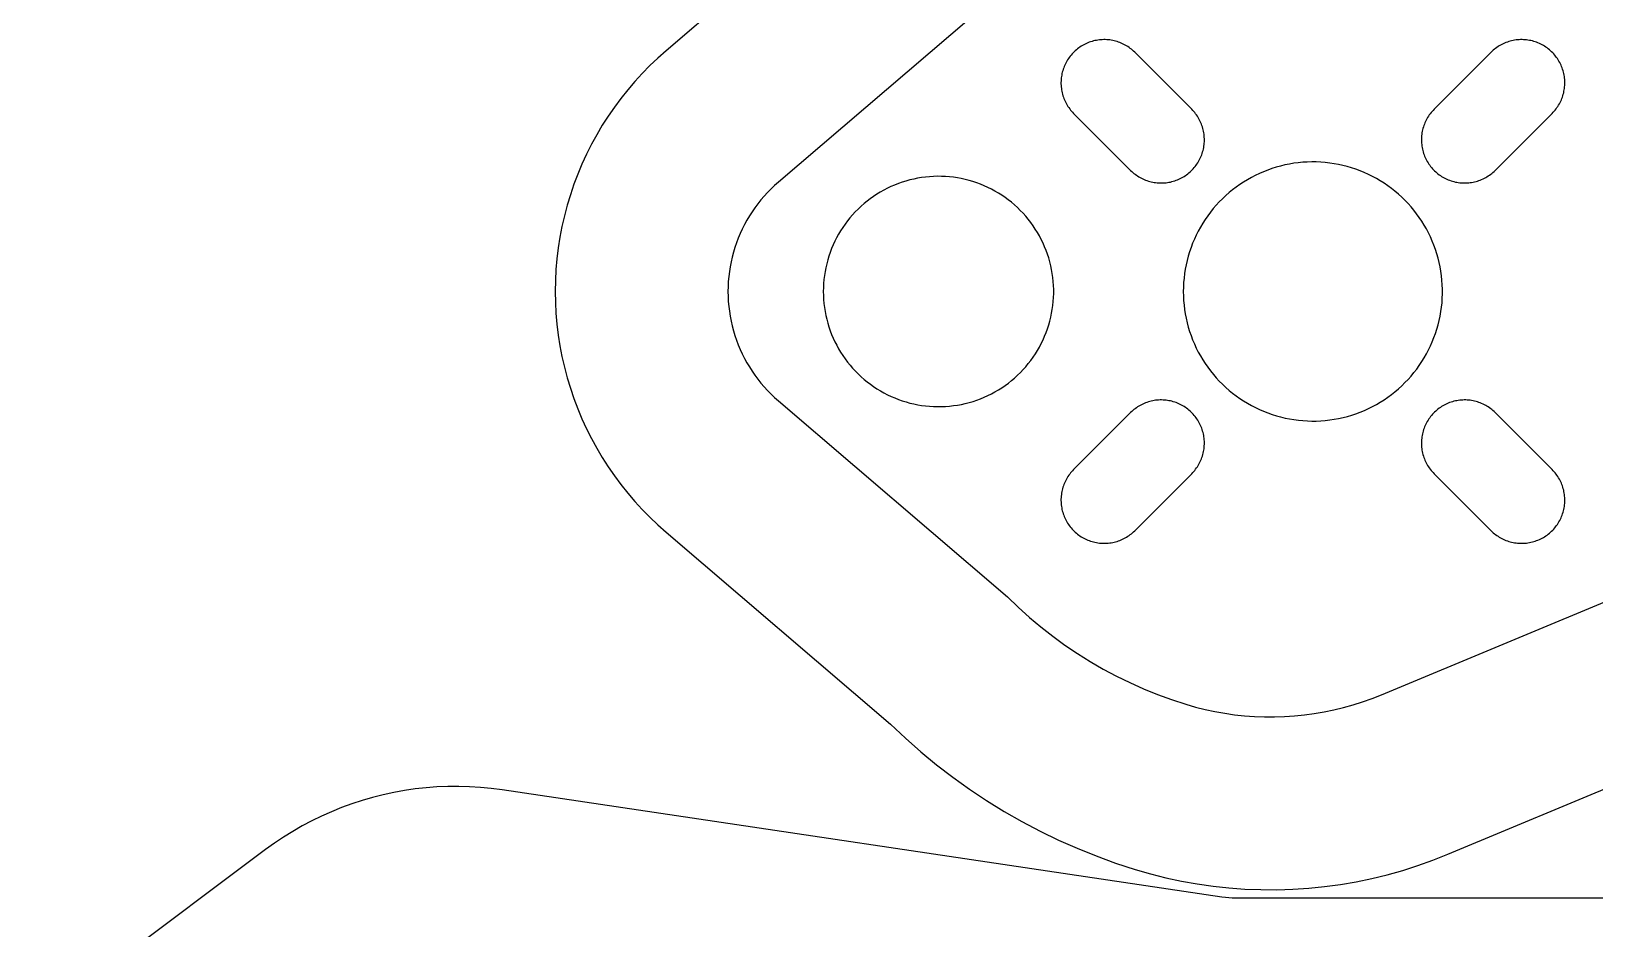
# Model space of a CAD drawing. Header units: millimetres. Extents: x 586 to 986, y -25 to 475.
# Drawn here: x 778.2 to 832.4, y 47.4 to 78.6 of the extents above; entities that cross this region are included whole.
import ezdxf

# ---------------------------------------------------------------- set-up
doc = ezdxf.new("R2010")
doc.units = ezdxf.units.MM
doc.header["$MEASUREMENT"] = 0
doc.layers.add('auxiliares', color=4, linetype='Continuous', true_color=0x00ffff)
doc.layers.add('corte', color=1, linetype='Continuous', true_color=0xff0000)

msp = doc.modelspace()

# ---------------------------------------------------------------- linework, layer by layer
at = {"layer": 'auxiliares'}
for p, q in [((807.987, 84.606), (800.194, 77.937)), ((799.91, 77.685), (799.634, 77.424)), ((800.194, 77.937), (799.91, 77.685)), ((799.368, 77.153), (799.112, 76.873)), ((799.634, 77.424), (799.368, 77.153)), ((798.865, 76.584), (798.628, 76.288)), ((799.112, 76.873), (798.865, 76.584)), ((798.628, 76.288), (798.402, 75.983)), ((798.186, 75.67), (797.982, 75.351)), ((798.402, 75.983), (798.186, 75.67)), ((797.788, 75.024), (797.606, 74.691)), ((797.982, 75.351), (797.788, 75.024)), ((797.606, 74.691), (797.435, 74.352)), ((797.276, 74.007), (797.13, 73.657)), ((797.435, 74.352), (797.276, 74.007)), ((796.995, 73.302), (796.873, 72.942)), ((797.13, 73.657), (796.995, 73.302)), ((796.873, 72.942), (796.763, 72.579)), ((796.666, 72.212), (796.581, 71.842)), ((796.763, 72.579), (796.666, 72.212)), ((796.581, 71.842), (796.51, 71.469)), ((796.51, 71.469), (796.451, 71.094)), ((796.405, 70.717), (796.372, 70.338)), ((796.451, 71.094), (796.405, 70.717)), ((796.372, 70.338), (796.353, 69.959)), ((796.353, 69.959), (796.346, 69.58)), ((796.346, 69.58), (796.353, 69.2)), ((796.353, 69.2), (796.372, 68.821)), ((796.372, 68.821), (796.405, 68.443)), ((796.405, 68.443), (796.451, 68.066)), ((796.451, 68.066), (796.51, 67.691)), ((796.51, 67.691), (796.581, 67.318)), ((796.581, 67.318), (796.666, 66.948)), ((796.666, 66.948), (796.763, 66.581)), ((796.763, 66.581), (796.873, 66.217)), ((796.873, 66.217), (796.995, 65.858)), ((796.995, 65.858), (797.13, 65.503)), ((797.13, 65.503), (797.276, 65.153)), ((797.276, 65.153), (797.435, 64.808)), ((797.435, 64.808), (797.606, 64.469)), ((797.606, 64.469), (797.788, 64.135)), ((797.788, 64.135), (797.982, 63.809)), ((797.982, 63.809), (798.186, 63.489)), ((798.186, 63.489), (798.402, 63.177)), ((798.402, 63.177), (798.628, 62.872)), ((798.628, 62.872), (798.865, 62.575)), ((798.865, 62.575), (799.112, 62.286)), ((799.112, 62.286), (799.368, 62.007)), ((799.368, 62.007), (799.634, 61.736)), ((799.634, 61.736), (799.91, 61.474)), ((799.91, 61.474), (800.194, 61.222)), ((800.194, 61.222), (807.987, 54.553)), ((827.34, 50.031), (847.118, 58.272)), ((807.987, 54.553), (808.505, 54.064)), ((808.505, 54.064), (809.039, 53.593)), ((809.039, 53.593), (809.589, 53.14)), ((809.589, 53.14), (810.155, 52.706)), ((810.155, 52.706), (810.734, 52.292)), ((790.742, 52.178), (790.373, 52.098)), ((791.114, 52.245), (790.742, 52.178)), ((791.488, 52.3), (791.114, 52.245)), ((791.864, 52.341), (791.488, 52.3)), ((792.241, 52.369), (791.864, 52.341)), ((792.618, 52.385), (792.241, 52.369)), ((792.996, 52.388), (792.618, 52.385)), ((793.374, 52.377), (792.996, 52.388)), ((793.751, 52.354), (793.374, 52.377)), ((794.128, 52.318), (793.751, 52.354)), ((794.502, 52.268), (794.128, 52.318)), ((819.498, 48.546), (794.502, 52.268)), ((810.734, 52.292), (811.328, 51.898)), ((788.929, 51.653), (788.579, 51.511)), ((789.284, 51.783), (788.929, 51.653)), ((789.643, 51.9), (789.284, 51.783)), ((790.006, 52.006), (789.643, 51.9)), ((790.373, 52.098), (790.006, 52.006)), ((811.328, 51.898), (811.934, 51.523)), ((787.894, 51.192), (787.56, 51.015)), ((788.233, 51.357), (787.894, 51.192)), ((788.579, 51.511), (788.233, 51.357)), ((811.934, 51.523), (812.553, 51.17)), ((812.553, 51.17), (813.183, 50.838)), ((786.911, 50.626), (786.597, 50.416)), ((787.232, 50.826), (786.911, 50.626)), ((787.56, 51.015), (787.232, 50.826)), ((813.183, 50.838), (813.824, 50.527)), ((813.824, 50.527), (814.476, 50.239)), ((786.291, 50.195), (778.153, 44.104)), ((786.597, 50.416), (786.291, 50.195)), ((814.476, 50.239), (815.136, 49.972)), ((815.136, 49.972), (815.806, 49.728)), ((826.825, 49.827), (827.34, 50.031)), ((815.806, 49.728), (816.483, 49.508)), ((816.483, 49.508), (817.016, 49.354)), ((825.24, 49.323), (825.774, 49.472)), ((825.774, 49.472), (826.303, 49.641)), ((826.303, 49.641), (826.825, 49.827)), ((817.016, 49.354), (817.554, 49.218)), ((817.554, 49.218), (818.096, 49.102)), ((818.096, 49.102), (818.642, 49.004)), ((818.642, 49.004), (819.191, 48.926)), ((819.191, 48.926), (819.742, 48.866)), ((819.742, 48.866), (820.295, 48.825)), ((822.511, 48.855), (823.063, 48.911)), ((823.063, 48.911), (823.612, 48.986)), ((823.612, 48.986), (824.159, 49.079)), ((824.159, 49.079), (824.702, 49.191)), ((824.702, 49.191), (825.24, 49.323)), ((819.616, 48.531), (819.498, 48.546)), ((819.733, 48.518), (819.616, 48.531)), ((819.851, 48.51), (819.733, 48.518)), ((819.969, 48.504), (819.851, 48.51)), ((820.088, 48.503), (819.969, 48.504)), ((892.347, 48.503), (820.088, 48.503)), ((820.295, 48.825), (820.849, 48.804)), ((820.849, 48.804), (821.403, 48.802)), ((821.403, 48.802), (821.958, 48.819)), ((821.958, 48.819), (822.511, 48.855))]:
    msp.add_line(p, q, dxfattribs=at)
at = {"layer": 'corte', "linetype": 'Continuous', "lineweight": 25}
for p, q in [((812.05, 80.186), (804.095, 73.378)), ((814.793, 78.195), (814.746, 78.173)), ((814.841, 78.216), (814.793, 78.195)), ((814.889, 78.235), (814.841, 78.216)), ((814.938, 78.252), (814.889, 78.235)), ((814.987, 78.267), (814.938, 78.252)), ((815.037, 78.281), (814.987, 78.267)), ((815.087, 78.293), (815.037, 78.281)), ((815.138, 78.303), (815.087, 78.293)), ((815.189, 78.311), (815.138, 78.303)), ((815.241, 78.318), (815.189, 78.311)), ((815.292, 78.323), (815.241, 78.318)), ((815.344, 78.326), (815.292, 78.323)), ((815.396, 78.327), (815.344, 78.326)), ((815.447, 78.327), (815.396, 78.327)), ((815.499, 78.325), (815.447, 78.327)), ((815.551, 78.321), (815.499, 78.325)), ((815.602, 78.315), (815.551, 78.321)), ((815.653, 78.307), (815.602, 78.315)), ((815.704, 78.298), (815.653, 78.307)), ((815.755, 78.287), (815.704, 78.298)), ((815.805, 78.274), (815.755, 78.287)), ((815.855, 78.26), (815.805, 78.274)), ((815.904, 78.243), (815.855, 78.26)), ((815.953, 78.225), (815.904, 78.243)), ((816, 78.206), (815.953, 78.225)), ((816.048, 78.185), (816, 78.206)), ((816.094, 78.162), (816.048, 78.185)), ((829.265, 78.185), (829.219, 78.162)), ((829.312, 78.206), (829.265, 78.185)), ((829.36, 78.225), (829.312, 78.206)), ((829.409, 78.243), (829.36, 78.225)), ((829.458, 78.26), (829.409, 78.243)), ((829.508, 78.274), (829.458, 78.26)), ((829.558, 78.287), (829.508, 78.274)), ((829.608, 78.298), (829.558, 78.287)), ((829.659, 78.307), (829.608, 78.298)), ((829.711, 78.315), (829.659, 78.307)), ((829.762, 78.321), (829.711, 78.315)), ((829.814, 78.325), (829.762, 78.321)), ((829.865, 78.327), (829.814, 78.325)), ((829.917, 78.327), (829.865, 78.327)), ((829.969, 78.326), (829.917, 78.327)), ((830.021, 78.323), (829.969, 78.326)), ((830.072, 78.318), (830.021, 78.323)), ((830.124, 78.311), (830.072, 78.318)), ((830.175, 78.303), (830.124, 78.311)), ((830.225, 78.293), (830.175, 78.303)), ((830.276, 78.281), (830.225, 78.293)), ((830.326, 78.267), (830.276, 78.281)), ((830.375, 78.252), (830.326, 78.267)), ((830.424, 78.235), (830.375, 78.252)), ((830.472, 78.216), (830.424, 78.235)), ((830.52, 78.195), (830.472, 78.216)), ((830.567, 78.173), (830.52, 78.195)), ((814.167, 77.669), (814.138, 77.626)), ((814.197, 77.711), (814.167, 77.669)), ((814.228, 77.753), (814.197, 77.711)), ((814.26, 77.793), (814.228, 77.753)), ((814.294, 77.832), (814.26, 77.793)), ((814.33, 77.87), (814.294, 77.832)), ((814.366, 77.906), (814.33, 77.87)), ((814.404, 77.942), (814.366, 77.906)), ((814.443, 77.976), (814.404, 77.942)), ((814.483, 78.008), (814.443, 77.976)), ((814.525, 78.04), (814.483, 78.008)), ((814.567, 78.069), (814.525, 78.04)), ((814.611, 78.098), (814.567, 78.069)), ((814.655, 78.124), (814.611, 78.098)), ((814.7, 78.15), (814.655, 78.124)), ((814.746, 78.173), (814.7, 78.15)), ((816.14, 78.137), (816.094, 78.162)), ((816.185, 78.111), (816.14, 78.137)), ((816.228, 78.084), (816.185, 78.111)), ((816.271, 78.055), (816.228, 78.084)), ((816.313, 78.024), (816.271, 78.055)), ((816.354, 77.992), (816.313, 78.024)), ((816.394, 77.959), (816.354, 77.992)), ((816.432, 77.924), (816.394, 77.959)), ((816.469, 77.888), (816.432, 77.924)), ((818.449, 75.908), (816.469, 77.888)), ((828.844, 77.888), (826.864, 75.908)), ((828.881, 77.924), (828.844, 77.888)), ((828.919, 77.959), (828.881, 77.924)), ((828.959, 77.992), (828.919, 77.959)), ((829, 78.024), (828.959, 77.992)), ((829.042, 78.055), (829, 78.024)), ((829.084, 78.084), (829.042, 78.055)), ((829.128, 78.111), (829.084, 78.084)), ((829.173, 78.137), (829.128, 78.111)), ((829.219, 78.162), (829.173, 78.137)), ((830.613, 78.15), (830.567, 78.173)), ((830.658, 78.124), (830.613, 78.15)), ((830.702, 78.098), (830.658, 78.124)), ((830.746, 78.069), (830.702, 78.098)), ((830.788, 78.04), (830.746, 78.069)), ((830.829, 78.008), (830.788, 78.04)), ((830.87, 77.976), (830.829, 78.008)), ((830.909, 77.942), (830.87, 77.976)), ((830.946, 77.906), (830.909, 77.942)), ((830.983, 77.87), (830.946, 77.906)), ((831.018, 77.832), (830.983, 77.87)), ((831.052, 77.793), (831.018, 77.832)), ((831.085, 77.753), (831.052, 77.793)), ((831.116, 77.711), (831.085, 77.753)), ((831.146, 77.669), (831.116, 77.711)), ((831.174, 77.626), (831.146, 77.669)), ((813.933, 77.098), (813.925, 77.047)), ((813.943, 77.149), (813.933, 77.098)), ((813.955, 77.199), (813.943, 77.149)), ((813.969, 77.249), (813.955, 77.199)), ((813.984, 77.298), (813.969, 77.249)), ((814.002, 77.347), (813.984, 77.298)), ((814.02, 77.396), (814.002, 77.347)), ((814.041, 77.443), (814.02, 77.396)), ((814.063, 77.49), (814.041, 77.443)), ((814.086, 77.536), (814.063, 77.49)), ((814.112, 77.581), (814.086, 77.536)), ((814.138, 77.626), (814.112, 77.581)), ((831.201, 77.581), (831.174, 77.626)), ((831.226, 77.536), (831.201, 77.581)), ((831.25, 77.49), (831.226, 77.536)), ((831.272, 77.443), (831.25, 77.49)), ((831.293, 77.396), (831.272, 77.443)), ((831.311, 77.347), (831.293, 77.396)), ((831.328, 77.298), (831.311, 77.347)), ((831.344, 77.249), (831.328, 77.298)), ((831.358, 77.199), (831.344, 77.249)), ((831.369, 77.149), (831.358, 77.199)), ((831.38, 77.098), (831.369, 77.149)), ((831.388, 77.047), (831.38, 77.098)), ((813.91, 76.892), (813.909, 76.84)), ((813.909, 76.84), (813.909, 76.789)), ((813.909, 76.789), (813.911, 76.737)), ((813.913, 76.944), (813.91, 76.892)), ((813.911, 76.737), (813.915, 76.685)), ((813.918, 76.995), (813.913, 76.944)), ((813.915, 76.685), (813.921, 76.634)), ((813.925, 77.047), (813.918, 76.995)), ((813.921, 76.634), (813.929, 76.583)), ((813.929, 76.583), (813.938, 76.532)), ((831.375, 76.532), (831.384, 76.583)), ((831.384, 76.583), (831.392, 76.634)), ((831.395, 76.995), (831.388, 77.047)), ((831.392, 76.634), (831.398, 76.685)), ((831.4, 76.944), (831.395, 76.995)), ((831.398, 76.685), (831.402, 76.737)), ((831.403, 76.892), (831.4, 76.944)), ((831.402, 76.737), (831.404, 76.789)), ((831.404, 76.84), (831.403, 76.892)), ((831.404, 76.789), (831.404, 76.84)), ((813.938, 76.532), (813.949, 76.481)), ((813.949, 76.481), (813.962, 76.431)), ((813.962, 76.431), (813.976, 76.381)), ((813.976, 76.381), (813.993, 76.332)), ((813.993, 76.332), (814.011, 76.284)), ((814.011, 76.284), (814.03, 76.236)), ((814.03, 76.236), (814.052, 76.188)), ((814.052, 76.188), (814.074, 76.142)), ((814.074, 76.142), (814.099, 76.096)), ((814.099, 76.096), (814.125, 76.052)), ((814.125, 76.052), (814.152, 76.008)), ((814.152, 76.008), (814.181, 75.965)), ((831.131, 75.965), (831.16, 76.008)), ((831.16, 76.008), (831.188, 76.052)), ((831.188, 76.052), (831.214, 76.096)), ((831.214, 76.096), (831.238, 76.142)), ((831.238, 76.142), (831.261, 76.188)), ((831.261, 76.188), (831.283, 76.236)), ((831.283, 76.236), (831.302, 76.284)), ((831.302, 76.284), (831.32, 76.332)), ((831.32, 76.332), (831.336, 76.381)), ((831.336, 76.381), (831.351, 76.431)), ((831.351, 76.431), (831.364, 76.481)), ((831.364, 76.481), (831.375, 76.532)), ((814.181, 75.965), (814.212, 75.923)), ((814.212, 75.923), (814.244, 75.882)), ((814.244, 75.882), (814.277, 75.843)), ((814.277, 75.843), (814.312, 75.804)), ((814.312, 75.804), (814.348, 75.767)), ((814.348, 75.767), (816.328, 73.787)), ((818.485, 75.871), (818.449, 75.908)), ((818.52, 75.833), (818.485, 75.871)), ((818.553, 75.793), (818.52, 75.833)), ((818.585, 75.752), (818.553, 75.793)), ((818.616, 75.71), (818.585, 75.752)), ((818.645, 75.667), (818.616, 75.71)), ((818.672, 75.624), (818.645, 75.667)), ((818.698, 75.579), (818.672, 75.624)), ((818.723, 75.533), (818.698, 75.579)), ((818.745, 75.487), (818.723, 75.533)), ((818.767, 75.44), (818.745, 75.487)), ((826.567, 75.487), (826.546, 75.44)), ((826.59, 75.533), (826.567, 75.487)), ((826.615, 75.579), (826.59, 75.533)), ((826.641, 75.624), (826.615, 75.579)), ((826.668, 75.667), (826.641, 75.624)), ((826.697, 75.71), (826.668, 75.667)), ((826.728, 75.752), (826.697, 75.71)), ((826.76, 75.793), (826.728, 75.752)), ((826.793, 75.833), (826.76, 75.793)), ((826.828, 75.871), (826.793, 75.833)), ((826.864, 75.908), (826.828, 75.871)), ((828.985, 73.787), (830.965, 75.767)), ((830.965, 75.767), (831.001, 75.804)), ((831.001, 75.804), (831.036, 75.843)), ((831.036, 75.843), (831.069, 75.882)), ((831.069, 75.882), (831.101, 75.923)), ((831.101, 75.923), (831.131, 75.965)), ((818.786, 75.392), (818.767, 75.44)), ((818.804, 75.343), (818.786, 75.392)), ((818.821, 75.294), (818.804, 75.343)), ((818.835, 75.244), (818.821, 75.294)), ((818.848, 75.194), (818.835, 75.244)), ((818.859, 75.143), (818.848, 75.194)), ((818.868, 75.092), (818.859, 75.143)), ((818.876, 75.041), (818.868, 75.092)), ((818.882, 74.99), (818.876, 75.041)), ((818.886, 74.938), (818.882, 74.99)), ((818.888, 74.886), (818.886, 74.938)), ((826.427, 74.938), (826.425, 74.886)), ((826.431, 74.99), (826.427, 74.938)), ((826.437, 75.041), (826.431, 74.99)), ((826.444, 75.092), (826.437, 75.041)), ((826.454, 75.143), (826.444, 75.092)), ((826.465, 75.194), (826.454, 75.143)), ((826.478, 75.244), (826.465, 75.194)), ((826.492, 75.294), (826.478, 75.244)), ((826.509, 75.343), (826.492, 75.294)), ((826.526, 75.392), (826.509, 75.343)), ((826.546, 75.44), (826.526, 75.392)), ((818.796, 74.328), (818.813, 74.377)), ((818.813, 74.377), (818.828, 74.426)), ((818.828, 74.426), (818.842, 74.476)), ((818.842, 74.476), (818.854, 74.526)), ((818.854, 74.526), (818.864, 74.577)), ((818.864, 74.577), (818.872, 74.628)), ((818.872, 74.628), (818.879, 74.68)), ((818.879, 74.68), (818.884, 74.731)), ((818.884, 74.731), (818.887, 74.783)), ((818.887, 74.783), (818.888, 74.835)), ((818.888, 74.835), (818.888, 74.886)), ((826.425, 74.886), (826.424, 74.835)), ((826.424, 74.835), (826.426, 74.783)), ((826.426, 74.783), (826.429, 74.731)), ((826.429, 74.731), (826.434, 74.68)), ((826.434, 74.68), (826.44, 74.628)), ((826.44, 74.628), (826.449, 74.577)), ((826.449, 74.577), (826.459, 74.526)), ((826.459, 74.526), (826.471, 74.476)), ((826.471, 74.476), (826.485, 74.426)), ((826.485, 74.426), (826.5, 74.377)), ((826.5, 74.377), (826.517, 74.328)), ((818.467, 73.805), (818.503, 73.843)), ((818.503, 73.843), (818.537, 73.882)), ((818.537, 73.882), (818.569, 73.923)), ((818.569, 73.923), (818.6, 73.964)), ((818.6, 73.964), (818.63, 74.006)), ((818.63, 74.006), (818.659, 74.05)), ((818.659, 74.05), (818.685, 74.094)), ((818.685, 74.094), (818.711, 74.139)), ((818.711, 74.139), (818.734, 74.185)), ((818.734, 74.185), (818.756, 74.232)), ((818.756, 74.232), (818.777, 74.28)), ((818.777, 74.28), (818.796, 74.328)), ((821.235, 73.849), (821.087, 73.797)), ((821.384, 73.896), (821.235, 73.849)), ((821.534, 73.938), (821.384, 73.896)), ((821.686, 73.974), (821.534, 73.938)), ((821.839, 74.005), (821.686, 73.974)), ((821.993, 74.031), (821.839, 74.005)), ((822.148, 74.051), (821.993, 74.031)), ((822.304, 74.066), (822.148, 74.051)), ((822.46, 74.075), (822.304, 74.066)), ((822.616, 74.079), (822.46, 74.075)), ((822.772, 74.078), (822.616, 74.079)), ((822.928, 74.071), (822.772, 74.078)), ((823.084, 74.059), (822.928, 74.071)), ((823.239, 74.042), (823.084, 74.059)), ((823.394, 74.019), (823.239, 74.042)), ((823.547, 73.991), (823.394, 74.019)), ((823.7, 73.957), (823.547, 73.991)), ((823.851, 73.918), (823.7, 73.957)), ((824.001, 73.874), (823.851, 73.918)), ((824.149, 73.825), (824.001, 73.874)), ((826.517, 74.328), (826.536, 74.28)), ((826.536, 74.28), (826.557, 74.232)), ((826.557, 74.232), (826.579, 74.185)), ((826.579, 74.185), (826.602, 74.139)), ((826.602, 74.139), (826.627, 74.094)), ((826.627, 74.094), (826.654, 74.05)), ((826.654, 74.05), (826.683, 74.006)), ((826.683, 74.006), (826.712, 73.964)), ((826.712, 73.964), (826.744, 73.923)), ((826.744, 73.923), (826.776, 73.882)), ((826.776, 73.882), (826.81, 73.843)), ((826.81, 73.843), (826.846, 73.805)), ((804.095, 73.378), (803.966, 73.264)), ((808.262, 73.329), (808.132, 73.278)), ((808.393, 73.375), (808.262, 73.329)), ((808.525, 73.416), (808.393, 73.375)), ((808.659, 73.453), (808.525, 73.416)), ((808.794, 73.486), (808.659, 73.453)), ((808.93, 73.513), (808.794, 73.486)), ((809.067, 73.536), (808.93, 73.513)), ((809.205, 73.554), (809.067, 73.536)), ((809.343, 73.567), (809.205, 73.554)), ((809.482, 73.576), (809.343, 73.567)), ((809.62, 73.58), (809.482, 73.576)), ((809.759, 73.578), (809.62, 73.58)), ((809.898, 73.572), (809.759, 73.578)), ((810.036, 73.562), (809.898, 73.572)), ((810.174, 73.546), (810.036, 73.562)), ((810.312, 73.526), (810.174, 73.546)), ((810.448, 73.501), (810.312, 73.526)), ((810.584, 73.471), (810.448, 73.501)), ((810.718, 73.436), (810.584, 73.471)), ((810.852, 73.397), (810.718, 73.436)), ((810.983, 73.353), (810.852, 73.397)), ((811.113, 73.305), (810.983, 73.353)), ((811.242, 73.252), (811.113, 73.305)), ((816.328, 73.787), (816.365, 73.751)), ((816.365, 73.751), (816.404, 73.716)), ((816.404, 73.716), (816.443, 73.683)), ((816.443, 73.683), (816.484, 73.651)), ((816.484, 73.651), (816.526, 73.621)), ((816.526, 73.621), (816.569, 73.591)), ((816.569, 73.591), (816.612, 73.564)), ((816.612, 73.564), (816.657, 73.538)), ((816.657, 73.538), (816.703, 73.513)), ((816.703, 73.513), (816.749, 73.491)), ((816.749, 73.491), (816.797, 73.469)), ((816.797, 73.469), (816.844, 73.45)), ((816.844, 73.45), (816.893, 73.432)), ((816.893, 73.432), (816.942, 73.416)), ((816.942, 73.416), (816.992, 73.401)), ((816.992, 73.401), (817.042, 73.388)), ((817.042, 73.388), (817.093, 73.377)), ((817.093, 73.377), (817.144, 73.368)), ((817.144, 73.368), (817.195, 73.36)), ((817.195, 73.36), (817.246, 73.354)), ((817.246, 73.354), (817.298, 73.35)), ((817.298, 73.35), (817.35, 73.348)), ((817.35, 73.348), (817.401, 73.348)), ((817.401, 73.348), (817.453, 73.349)), ((817.453, 73.349), (817.505, 73.352)), ((817.505, 73.352), (817.556, 73.357)), ((817.556, 73.357), (817.608, 73.364)), ((817.608, 73.364), (817.659, 73.372)), ((817.659, 73.372), (817.71, 73.382)), ((817.71, 73.382), (817.76, 73.394)), ((817.76, 73.394), (817.81, 73.408)), ((817.81, 73.408), (817.859, 73.423)), ((817.859, 73.423), (817.908, 73.441)), ((817.908, 73.441), (817.957, 73.459)), ((817.957, 73.459), (818.004, 73.48)), ((818.004, 73.48), (818.051, 73.502)), ((818.051, 73.502), (818.097, 73.526)), ((818.097, 73.526), (818.142, 73.551)), ((818.142, 73.551), (818.187, 73.578)), ((818.187, 73.578), (818.23, 73.606)), ((818.23, 73.606), (818.272, 73.636)), ((818.272, 73.636), (818.314, 73.667)), ((818.314, 73.667), (818.354, 73.699)), ((818.354, 73.699), (818.393, 73.733)), ((818.393, 73.733), (818.431, 73.769)), ((818.431, 73.769), (818.467, 73.805)), ((820.119, 73.296), (819.991, 73.206)), ((820.249, 73.382), (820.119, 73.296)), ((820.383, 73.463), (820.249, 73.382)), ((820.519, 73.54), (820.383, 73.463)), ((820.657, 73.611), (820.519, 73.54)), ((820.799, 73.678), (820.657, 73.611)), ((820.942, 73.74), (820.799, 73.678)), ((821.087, 73.797), (820.942, 73.74)), ((824.296, 73.771), (824.149, 73.825)), ((824.44, 73.711), (824.296, 73.771)), ((824.582, 73.647), (824.44, 73.711)), ((824.722, 73.577), (824.582, 73.647)), ((824.86, 73.503), (824.722, 73.577)), ((824.995, 73.424), (824.86, 73.503)), ((825.127, 73.341), (824.995, 73.424)), ((825.256, 73.253), (825.127, 73.341)), ((826.846, 73.805), (826.882, 73.769)), ((826.882, 73.769), (826.92, 73.733)), ((826.92, 73.733), (826.959, 73.699)), ((826.959, 73.699), (826.999, 73.667)), ((826.999, 73.667), (827.041, 73.636)), ((827.041, 73.636), (827.083, 73.606)), ((827.083, 73.606), (827.126, 73.578)), ((827.126, 73.578), (827.171, 73.551)), ((827.171, 73.551), (827.216, 73.526)), ((827.216, 73.526), (827.262, 73.502)), ((827.262, 73.502), (827.309, 73.48)), ((827.309, 73.48), (827.356, 73.459)), ((827.356, 73.459), (827.405, 73.441)), ((827.405, 73.441), (827.453, 73.423)), ((827.453, 73.423), (827.503, 73.408)), ((827.503, 73.408), (827.553, 73.394)), ((827.553, 73.394), (827.603, 73.382)), ((827.603, 73.382), (827.654, 73.372)), ((827.654, 73.372), (827.705, 73.364)), ((827.705, 73.364), (827.756, 73.357)), ((827.756, 73.357), (827.808, 73.352)), ((827.808, 73.352), (827.86, 73.349)), ((827.86, 73.349), (827.911, 73.348)), ((827.911, 73.348), (827.963, 73.348)), ((827.963, 73.348), (828.015, 73.35)), ((828.015, 73.35), (828.067, 73.354)), ((828.067, 73.354), (828.118, 73.36)), ((828.118, 73.36), (828.169, 73.368)), ((828.169, 73.368), (828.22, 73.377)), ((828.22, 73.377), (828.271, 73.388)), ((828.271, 73.388), (828.321, 73.401)), ((828.321, 73.401), (828.371, 73.416)), ((828.371, 73.416), (828.42, 73.432)), ((828.42, 73.432), (828.468, 73.45)), ((828.468, 73.45), (828.516, 73.469)), ((828.516, 73.469), (828.563, 73.491)), ((828.563, 73.491), (828.61, 73.513)), ((828.61, 73.513), (828.656, 73.538)), ((828.656, 73.538), (828.7, 73.564)), ((828.7, 73.564), (828.744, 73.591)), ((828.744, 73.591), (828.787, 73.621)), ((828.787, 73.621), (828.829, 73.651)), ((828.829, 73.651), (828.87, 73.683)), ((828.87, 73.683), (828.909, 73.716)), ((828.909, 73.716), (828.948, 73.751)), ((828.948, 73.751), (828.985, 73.787)), ((803.491, 72.764), (803.383, 72.629)), ((803.603, 72.895), (803.491, 72.764)), ((803.72, 73.022), (803.603, 72.895)), ((803.841, 73.145), (803.72, 73.022)), ((803.966, 73.264), (803.841, 73.145)), ((807.287, 72.803), (807.177, 72.719)), ((807.401, 72.883), (807.287, 72.803)), ((807.517, 72.959), (807.401, 72.883)), ((807.635, 73.031), (807.517, 72.959)), ((807.756, 73.1), (807.635, 73.031)), ((807.88, 73.163), (807.756, 73.1)), ((808.005, 73.223), (807.88, 73.163)), ((808.132, 73.278), (808.005, 73.223)), ((811.368, 73.195), (811.242, 73.252)), ((811.493, 73.133), (811.368, 73.195)), ((811.615, 73.067), (811.493, 73.133)), ((811.735, 72.997), (811.615, 73.067)), ((811.852, 72.923), (811.735, 72.997)), ((811.967, 72.845), (811.852, 72.923)), ((812.079, 72.763), (811.967, 72.845)), ((812.188, 72.677), (812.079, 72.763)), ((819.515, 72.802), (819.405, 72.691)), ((819.629, 72.909), (819.515, 72.802)), ((819.746, 73.012), (819.629, 72.909)), ((819.867, 73.111), (819.746, 73.012)), ((819.991, 73.206), (819.867, 73.111)), ((825.382, 73.161), (825.256, 73.253)), ((825.504, 73.064), (825.382, 73.161)), ((825.624, 72.963), (825.504, 73.064)), ((825.739, 72.858), (825.624, 72.963)), ((825.851, 72.749), (825.739, 72.858)), ((825.959, 72.636), (825.851, 72.749)), ((803.183, 72.348), (803.09, 72.203)), ((803.281, 72.49), (803.183, 72.348)), ((803.383, 72.629), (803.281, 72.49)), ((806.672, 72.243), (806.581, 72.138)), ((806.766, 72.345), (806.672, 72.243)), ((806.864, 72.444), (806.766, 72.345)), ((806.965, 72.539), (806.864, 72.444)), ((807.07, 72.631), (806.965, 72.539)), ((807.177, 72.719), (807.07, 72.631)), ((812.294, 72.587), (812.188, 72.677)), ((812.397, 72.494), (812.294, 72.587)), ((812.496, 72.397), (812.397, 72.494)), ((812.592, 72.296), (812.496, 72.397)), ((812.685, 72.193), (812.592, 72.296)), ((819.006, 72.211), (818.917, 72.083)), ((819.099, 72.336), (819.006, 72.211)), ((819.197, 72.458), (819.099, 72.336)), ((819.299, 72.576), (819.197, 72.458)), ((819.405, 72.691), (819.299, 72.576)), ((826.063, 72.52), (825.959, 72.636)), ((826.163, 72.4), (826.063, 72.52)), ((826.259, 72.276), (826.163, 72.4)), ((826.35, 72.15), (826.259, 72.276)), ((802.841, 71.749), (802.769, 71.592)), ((802.919, 71.903), (802.841, 71.749)), ((803.002, 72.054), (802.919, 71.903)), ((803.09, 72.203), (803.002, 72.054)), ((806.257, 71.688), (806.186, 71.568)), ((806.332, 71.804), (806.257, 71.688)), ((806.411, 71.918), (806.332, 71.804)), ((806.495, 72.03), (806.411, 71.918)), ((806.581, 72.138), (806.495, 72.03)), ((812.774, 72.086), (812.685, 72.193)), ((812.859, 71.977), (812.774, 72.086)), ((812.94, 71.864), (812.859, 71.977)), ((813.017, 71.749), (812.94, 71.864)), ((813.091, 71.631), (813.017, 71.749)), ((818.677, 71.68), (818.606, 71.541)), ((818.752, 71.817), (818.677, 71.68)), ((818.832, 71.951), (818.752, 71.817)), ((818.917, 72.083), (818.832, 71.951)), ((826.437, 72.02), (826.35, 72.15)), ((826.52, 71.887), (826.437, 72.02)), ((826.598, 71.752), (826.52, 71.887)), ((826.671, 71.614), (826.598, 71.752)), ((802.641, 71.271), (802.586, 71.108)), ((802.702, 71.433), (802.641, 71.271)), ((802.769, 71.592), (802.702, 71.433)), ((805.998, 71.197), (805.944, 71.069)), ((806.056, 71.323), (805.998, 71.197)), ((806.119, 71.447), (806.056, 71.323)), ((806.186, 71.568), (806.119, 71.447)), ((813.16, 71.51), (813.091, 71.631)), ((813.225, 71.388), (813.16, 71.51)), ((813.285, 71.263), (813.225, 71.388)), ((813.341, 71.136), (813.285, 71.263)), ((813.393, 71.007), (813.341, 71.136)), ((818.48, 71.255), (818.424, 71.109)), ((818.541, 71.399), (818.48, 71.255)), ((818.606, 71.541), (818.541, 71.399)), ((826.739, 71.473), (826.671, 71.614)), ((826.802, 71.33), (826.739, 71.473)), ((826.86, 71.185), (826.802, 71.33)), ((826.913, 71.038), (826.86, 71.185)), ((802.453, 70.608), (802.42, 70.438)), ((802.491, 70.776), (802.453, 70.608)), ((802.536, 70.943), (802.491, 70.776)), ((802.586, 71.108), (802.536, 70.943)), ((805.809, 70.675), (805.774, 70.541)), ((805.85, 70.808), (805.809, 70.675)), ((805.895, 70.939), (805.85, 70.808)), ((805.944, 71.069), (805.895, 70.939)), ((813.44, 70.876), (813.393, 71.007)), ((813.483, 70.744), (813.44, 70.876)), ((813.521, 70.611), (813.483, 70.744)), ((813.555, 70.476), (813.521, 70.611)), ((818.288, 70.661), (818.253, 70.509)), ((818.328, 70.812), (818.288, 70.661)), ((818.374, 70.961), (818.328, 70.812)), ((818.424, 71.109), (818.374, 70.961)), ((826.962, 70.89), (826.913, 71.038)), ((827.004, 70.74), (826.962, 70.89)), ((827.042, 70.588), (827.004, 70.74)), ((827.074, 70.435), (827.042, 70.588)), ((802.373, 70.097), (802.358, 69.925)), ((802.394, 70.268), (802.373, 70.097)), ((802.42, 70.438), (802.394, 70.268)), ((805.695, 70.132), (805.678, 69.994)), ((805.716, 70.269), (805.695, 70.132)), ((805.743, 70.406), (805.716, 70.269)), ((805.774, 70.541), (805.743, 70.406)), ((813.583, 70.34), (813.555, 70.476)), ((813.608, 70.203), (813.583, 70.34)), ((813.627, 70.066), (813.608, 70.203)), ((813.641, 69.928), (813.627, 70.066)), ((818.181, 70.046), (818.167, 69.89)), ((818.2, 70.201), (818.181, 70.046)), ((818.224, 70.355), (818.2, 70.201)), ((818.253, 70.509), (818.224, 70.355)), ((827.101, 70.281), (827.074, 70.435)), ((827.123, 70.127), (827.101, 70.281)), ((827.139, 69.971), (827.123, 70.127)), ((802.349, 69.752), (802.346, 69.58)), ((802.346, 69.58), (802.349, 69.407)), ((802.358, 69.925), (802.349, 69.752)), ((805.659, 69.717), (805.656, 69.578)), ((805.656, 69.578), (805.659, 69.44)), ((805.666, 69.856), (805.659, 69.717)), ((805.678, 69.994), (805.666, 69.856)), ((813.651, 69.789), (813.641, 69.928)), ((813.656, 69.65), (813.651, 69.789)), ((813.651, 69.373), (813.656, 69.512)), ((813.656, 69.512), (813.656, 69.65)), ((818.159, 69.734), (818.156, 69.578)), ((818.156, 69.578), (818.159, 69.422)), ((818.167, 69.89), (818.159, 69.734)), ((827.15, 69.815), (827.139, 69.971)), ((827.156, 69.659), (827.15, 69.815)), ((827.15, 69.347), (827.156, 69.503)), ((827.156, 69.503), (827.156, 69.659)), ((802.349, 69.407), (802.358, 69.235)), ((802.358, 69.235), (802.373, 69.063)), ((802.373, 69.063), (802.394, 68.892)), ((805.659, 69.44), (805.666, 69.301)), ((805.666, 69.301), (805.678, 69.163)), ((805.678, 69.163), (805.695, 69.025)), ((805.695, 69.025), (805.717, 68.888)), ((813.584, 68.822), (813.608, 68.959)), ((813.608, 68.959), (813.627, 69.096)), ((813.627, 69.096), (813.641, 69.234)), ((813.641, 69.234), (813.651, 69.373)), ((818.159, 69.422), (818.167, 69.266)), ((818.167, 69.266), (818.181, 69.11)), ((818.181, 69.11), (818.2, 68.955)), ((818.2, 68.955), (818.224, 68.801)), ((827.102, 68.881), (827.123, 69.036)), ((827.123, 69.036), (827.14, 69.191)), ((827.14, 69.191), (827.15, 69.347)), ((802.394, 68.892), (802.42, 68.721)), ((802.42, 68.721), (802.453, 68.552)), ((802.453, 68.552), (802.491, 68.383)), ((805.717, 68.888), (805.743, 68.751)), ((805.743, 68.751), (805.774, 68.616)), ((805.774, 68.616), (805.81, 68.482)), ((805.81, 68.482), (805.85, 68.349)), ((813.441, 68.286), (813.484, 68.418)), ((813.484, 68.418), (813.522, 68.551)), ((813.522, 68.551), (813.555, 68.686)), ((813.555, 68.686), (813.584, 68.822)), ((818.224, 68.801), (818.254, 68.648)), ((818.254, 68.648), (818.289, 68.495)), ((818.289, 68.495), (818.329, 68.345)), ((826.962, 68.272), (827.005, 68.423)), ((827.005, 68.423), (827.043, 68.574)), ((827.043, 68.574), (827.075, 68.727)), ((827.075, 68.727), (827.102, 68.881)), ((802.491, 68.383), (802.536, 68.216)), ((802.536, 68.216), (802.586, 68.051)), ((802.586, 68.051), (802.641, 67.888)), ((802.641, 67.888), (802.702, 67.727)), ((805.85, 68.349), (805.895, 68.218)), ((805.895, 68.218), (805.945, 68.088)), ((805.945, 68.088), (805.999, 67.96)), ((805.999, 67.96), (806.057, 67.834)), ((813.226, 67.774), (813.286, 67.899)), ((813.286, 67.899), (813.342, 68.026)), ((813.342, 68.026), (813.394, 68.155)), ((813.394, 68.155), (813.441, 68.286)), ((818.329, 68.345), (818.375, 68.195)), ((818.375, 68.195), (818.425, 68.047)), ((818.425, 68.047), (818.481, 67.901)), ((818.481, 67.901), (818.542, 67.758)), ((826.803, 67.832), (826.861, 67.977)), ((826.861, 67.977), (826.914, 68.124)), ((826.914, 68.124), (826.962, 68.272)), ((802.702, 67.727), (802.769, 67.567)), ((802.769, 67.567), (802.841, 67.411)), ((802.841, 67.411), (802.919, 67.256)), ((806.057, 67.834), (806.12, 67.71)), ((806.12, 67.71), (806.187, 67.589)), ((806.187, 67.589), (806.258, 67.469)), ((806.258, 67.469), (806.334, 67.353)), ((806.334, 67.353), (806.413, 67.239)), ((812.942, 67.298), (813.019, 67.413)), ((813.019, 67.413), (813.092, 67.531)), ((813.092, 67.531), (813.161, 67.651)), ((813.161, 67.651), (813.226, 67.774)), ((818.542, 67.758), (818.608, 67.616)), ((818.608, 67.616), (818.678, 67.476)), ((818.678, 67.476), (818.754, 67.34)), ((818.754, 67.34), (818.834, 67.206)), ((826.521, 67.275), (826.599, 67.41)), ((826.599, 67.41), (826.672, 67.548)), ((826.672, 67.548), (826.74, 67.689)), ((826.74, 67.689), (826.803, 67.832)), ((802.919, 67.256), (803.002, 67.105)), ((803.002, 67.105), (803.09, 66.957)), ((803.09, 66.957), (803.183, 66.811)), ((803.183, 66.811), (803.281, 66.669)), ((806.413, 67.239), (806.496, 67.128)), ((806.496, 67.128), (806.583, 67.019)), ((806.583, 67.019), (806.674, 66.914)), ((806.674, 66.914), (806.768, 66.812)), ((806.768, 66.812), (806.866, 66.714)), ((812.498, 66.764), (812.594, 66.865)), ((812.594, 66.865), (812.686, 66.968)), ((812.686, 66.968), (812.775, 67.075)), ((812.775, 67.075), (812.86, 67.185)), ((812.86, 67.185), (812.942, 67.298)), ((818.834, 67.206), (818.918, 67.074)), ((818.918, 67.074), (819.008, 66.946)), ((819.008, 66.946), (819.101, 66.821)), ((819.101, 66.821), (819.199, 66.699)), ((826.165, 66.762), (826.261, 66.886)), ((826.261, 66.886), (826.352, 67.012)), ((826.352, 67.012), (826.439, 67.142)), ((826.439, 67.142), (826.521, 67.275)), ((803.281, 66.669), (803.383, 66.531)), ((803.383, 66.531), (803.491, 66.396)), ((803.491, 66.396), (803.603, 66.265)), ((803.603, 66.265), (803.72, 66.137)), ((806.866, 66.714), (806.967, 66.619)), ((806.967, 66.619), (807.072, 66.527)), ((807.072, 66.527), (807.179, 66.439)), ((807.179, 66.439), (807.29, 66.355)), ((807.29, 66.355), (807.403, 66.275)), ((807.403, 66.275), (807.519, 66.199)), ((811.737, 66.163), (811.854, 66.238)), ((811.854, 66.238), (811.969, 66.316)), ((811.969, 66.316), (812.081, 66.398)), ((812.081, 66.398), (812.19, 66.484)), ((812.19, 66.484), (812.296, 66.574)), ((812.296, 66.574), (812.399, 66.668)), ((812.399, 66.668), (812.498, 66.764)), ((819.199, 66.699), (819.301, 66.581)), ((819.301, 66.581), (819.407, 66.466)), ((819.407, 66.466), (819.517, 66.356)), ((819.517, 66.356), (819.631, 66.248)), ((819.631, 66.248), (819.748, 66.145)), ((825.626, 66.198), (825.741, 66.304)), ((825.741, 66.304), (825.853, 66.413)), ((825.853, 66.413), (825.961, 66.525)), ((825.961, 66.525), (826.065, 66.642)), ((826.065, 66.642), (826.165, 66.762)), ((803.72, 66.137), (803.841, 66.014)), ((803.841, 66.014), (803.966, 65.895)), ((803.966, 65.895), (804.095, 65.781)), ((804.095, 65.781), (812.05, 58.973)), ((807.519, 66.199), (807.638, 66.127)), ((807.638, 66.127), (807.759, 66.059)), ((807.759, 66.059), (807.882, 65.995)), ((807.882, 65.995), (808.007, 65.935)), ((808.007, 65.935), (808.135, 65.88)), ((808.135, 65.88), (808.264, 65.83)), ((808.264, 65.83), (808.395, 65.784)), ((808.395, 65.784), (808.528, 65.742)), ((808.528, 65.742), (808.662, 65.705)), ((808.662, 65.705), (808.797, 65.673)), ((810.586, 65.689), (810.721, 65.724)), ((810.721, 65.724), (810.854, 65.763)), ((810.854, 65.763), (810.986, 65.807)), ((810.986, 65.807), (811.116, 65.855)), ((811.116, 65.855), (811.244, 65.908)), ((811.244, 65.908), (811.371, 65.966)), ((811.371, 65.966), (811.495, 66.027)), ((811.495, 66.027), (811.617, 66.093)), ((811.617, 66.093), (811.737, 66.163)), ((816.797, 65.69), (816.749, 65.669)), ((816.844, 65.71), (816.797, 65.69)), ((816.893, 65.728), (816.844, 65.71)), ((816.942, 65.744), (816.893, 65.728)), ((816.992, 65.758), (816.942, 65.744)), ((817.042, 65.771), (816.992, 65.758)), ((817.093, 65.782), (817.042, 65.771)), ((817.144, 65.792), (817.093, 65.782)), ((817.195, 65.799), (817.144, 65.792)), ((817.246, 65.805), (817.195, 65.799)), ((817.298, 65.809), (817.246, 65.805)), ((817.35, 65.811), (817.298, 65.809)), ((817.401, 65.812), (817.35, 65.811)), ((817.453, 65.81), (817.401, 65.812)), ((817.505, 65.807), (817.453, 65.81)), ((817.556, 65.802), (817.505, 65.807)), ((817.608, 65.796), (817.556, 65.802)), ((817.659, 65.787), (817.608, 65.796)), ((817.71, 65.777), (817.659, 65.787)), ((817.76, 65.765), (817.71, 65.777)), ((817.81, 65.751), (817.76, 65.765)), ((817.859, 65.736), (817.81, 65.751)), ((817.908, 65.719), (817.859, 65.736)), ((817.957, 65.7), (817.908, 65.719)), ((818.004, 65.68), (817.957, 65.7)), ((819.748, 66.145), (819.869, 66.047)), ((819.869, 66.047), (819.994, 65.952)), ((819.994, 65.952), (820.121, 65.862)), ((820.121, 65.862), (820.252, 65.776)), ((820.252, 65.776), (820.385, 65.695)), ((820.385, 65.695), (820.521, 65.618)), ((824.862, 65.658), (824.997, 65.736)), ((824.997, 65.736), (825.129, 65.82)), ((825.129, 65.82), (825.258, 65.908)), ((825.258, 65.908), (825.384, 66.001)), ((825.384, 66.001), (825.507, 66.097)), ((825.507, 66.097), (825.626, 66.198)), ((827.356, 65.7), (827.309, 65.68)), ((827.405, 65.719), (827.356, 65.7)), ((827.453, 65.736), (827.405, 65.719)), ((827.503, 65.751), (827.453, 65.736)), ((827.553, 65.765), (827.503, 65.751)), ((827.603, 65.777), (827.553, 65.765)), ((827.654, 65.787), (827.603, 65.777)), ((827.705, 65.796), (827.654, 65.787)), ((827.756, 65.802), (827.705, 65.796)), ((827.808, 65.807), (827.756, 65.802)), ((827.86, 65.81), (827.808, 65.807)), ((827.911, 65.812), (827.86, 65.81)), ((827.963, 65.811), (827.911, 65.812)), ((828.015, 65.809), (827.963, 65.811)), ((828.067, 65.805), (828.015, 65.809)), ((828.118, 65.799), (828.067, 65.805)), ((828.169, 65.792), (828.118, 65.799)), ((828.22, 65.782), (828.169, 65.792)), ((828.271, 65.771), (828.22, 65.782)), ((828.321, 65.758), (828.271, 65.771)), ((828.371, 65.744), (828.321, 65.758)), ((828.42, 65.728), (828.371, 65.744)), ((828.468, 65.71), (828.42, 65.728)), ((828.516, 65.69), (828.468, 65.71)), ((828.563, 65.669), (828.516, 65.69)), ((808.797, 65.673), (808.933, 65.646)), ((808.933, 65.646), (809.07, 65.623)), ((809.07, 65.623), (809.207, 65.605)), ((809.207, 65.605), (809.346, 65.592)), ((809.346, 65.592), (809.484, 65.583)), ((809.484, 65.583), (809.623, 65.58)), ((809.623, 65.58), (809.762, 65.581)), ((809.762, 65.581), (809.901, 65.587)), ((809.901, 65.587), (810.039, 65.598)), ((810.039, 65.598), (810.177, 65.614)), ((810.177, 65.614), (810.314, 65.634)), ((810.314, 65.634), (810.451, 65.659)), ((810.451, 65.659), (810.586, 65.689)), ((816.328, 65.372), (814.348, 63.392)), ((816.365, 65.408), (816.328, 65.372)), ((816.404, 65.443), (816.365, 65.408)), ((816.443, 65.476), (816.404, 65.443)), ((816.484, 65.508), (816.443, 65.476)), ((816.526, 65.539), (816.484, 65.508)), ((816.569, 65.568), (816.526, 65.539)), ((816.612, 65.595), (816.569, 65.568)), ((816.657, 65.621), (816.612, 65.595)), ((816.703, 65.646), (816.657, 65.621)), ((816.749, 65.669), (816.703, 65.646)), ((818.051, 65.658), (818.004, 65.68)), ((818.097, 65.634), (818.051, 65.658)), ((818.142, 65.609), (818.097, 65.634)), ((818.187, 65.582), (818.142, 65.609)), ((818.23, 65.554), (818.187, 65.582)), ((818.272, 65.524), (818.23, 65.554)), ((818.314, 65.493), (818.272, 65.524)), ((818.354, 65.46), (818.314, 65.493)), ((818.393, 65.426), (818.354, 65.46)), ((818.431, 65.391), (818.393, 65.426)), ((818.467, 65.354), (818.431, 65.391)), ((818.503, 65.316), (818.467, 65.354)), ((818.537, 65.277), (818.503, 65.316)), ((818.569, 65.237), (818.537, 65.277)), ((818.6, 65.196), (818.569, 65.237)), ((818.63, 65.153), (818.6, 65.196)), ((818.659, 65.11), (818.63, 65.153)), ((820.521, 65.618), (820.66, 65.547)), ((820.66, 65.547), (820.801, 65.48)), ((820.801, 65.48), (820.945, 65.418)), ((820.945, 65.418), (821.09, 65.361)), ((821.09, 65.361), (821.238, 65.309)), ((821.238, 65.309), (821.387, 65.263)), ((821.387, 65.263), (821.537, 65.221)), ((821.537, 65.221), (821.689, 65.185)), ((821.689, 65.185), (821.842, 65.154)), ((821.842, 65.154), (821.996, 65.128)), ((823.397, 65.141), (823.55, 65.169)), ((823.55, 65.169), (823.703, 65.203)), ((823.703, 65.203), (823.854, 65.242)), ((823.854, 65.242), (824.004, 65.286)), ((824.004, 65.286), (824.152, 65.335)), ((824.152, 65.335), (824.298, 65.39)), ((824.298, 65.39), (824.443, 65.449)), ((824.443, 65.449), (824.585, 65.514)), ((824.585, 65.514), (824.725, 65.583)), ((824.725, 65.583), (824.862, 65.658)), ((826.683, 65.153), (826.654, 65.11)), ((826.712, 65.196), (826.683, 65.153)), ((826.744, 65.237), (826.712, 65.196)), ((826.776, 65.277), (826.744, 65.237)), ((826.81, 65.316), (826.776, 65.277)), ((826.846, 65.354), (826.81, 65.316)), ((826.882, 65.391), (826.846, 65.354)), ((826.92, 65.426), (826.882, 65.391)), ((826.959, 65.46), (826.92, 65.426)), ((826.999, 65.493), (826.959, 65.46)), ((827.041, 65.524), (826.999, 65.493)), ((827.083, 65.554), (827.041, 65.524)), ((827.126, 65.582), (827.083, 65.554)), ((827.171, 65.609), (827.126, 65.582)), ((827.216, 65.634), (827.171, 65.609)), ((827.262, 65.658), (827.216, 65.634)), ((827.309, 65.68), (827.262, 65.658)), ((828.61, 65.646), (828.563, 65.669)), ((828.656, 65.621), (828.61, 65.646)), ((828.7, 65.595), (828.656, 65.621)), ((828.744, 65.568), (828.7, 65.595)), ((828.787, 65.539), (828.744, 65.568)), ((828.829, 65.508), (828.787, 65.539)), ((828.87, 65.476), (828.829, 65.508)), ((828.909, 65.443), (828.87, 65.476)), ((828.948, 65.408), (828.909, 65.443)), ((828.985, 65.372), (828.948, 65.408)), ((830.965, 63.392), (828.985, 65.372)), ((818.685, 65.065), (818.659, 65.11)), ((818.711, 65.02), (818.685, 65.065)), ((818.734, 64.974), (818.711, 65.02)), ((818.756, 64.927), (818.734, 64.974)), ((818.777, 64.88), (818.756, 64.927)), ((818.796, 64.832), (818.777, 64.88)), ((818.813, 64.783), (818.796, 64.832)), ((818.828, 64.733), (818.813, 64.783)), ((818.842, 64.683), (818.828, 64.733)), ((818.854, 64.633), (818.842, 64.683)), ((818.864, 64.582), (818.854, 64.633)), ((821.996, 65.128), (822.151, 65.108)), ((822.151, 65.108), (822.307, 65.093)), ((822.307, 65.093), (822.463, 65.084)), ((822.463, 65.084), (822.619, 65.08)), ((822.619, 65.08), (822.775, 65.081)), ((822.775, 65.081), (822.931, 65.088)), ((822.931, 65.088), (823.087, 65.1)), ((823.087, 65.1), (823.242, 65.118)), ((823.242, 65.118), (823.397, 65.141)), ((826.459, 64.633), (826.449, 64.582)), ((826.471, 64.683), (826.459, 64.633)), ((826.485, 64.733), (826.471, 64.683)), ((826.5, 64.783), (826.485, 64.733)), ((826.517, 64.832), (826.5, 64.783)), ((826.536, 64.88), (826.517, 64.832)), ((826.557, 64.927), (826.536, 64.88)), ((826.579, 64.974), (826.557, 64.927)), ((826.602, 65.02), (826.579, 64.974)), ((826.627, 65.065), (826.602, 65.02)), ((826.654, 65.11), (826.627, 65.065)), ((818.859, 64.016), (818.868, 64.067)), ((818.872, 64.531), (818.864, 64.582)), ((818.868, 64.067), (818.876, 64.118)), ((818.879, 64.48), (818.872, 64.531)), ((818.876, 64.118), (818.882, 64.17)), ((818.884, 64.428), (818.879, 64.48)), ((818.882, 64.17), (818.886, 64.221)), ((818.887, 64.376), (818.884, 64.428)), ((818.886, 64.221), (818.888, 64.273)), ((818.888, 64.325), (818.887, 64.376)), ((818.888, 64.273), (818.888, 64.325)), ((826.426, 64.376), (826.424, 64.325)), ((826.424, 64.325), (826.425, 64.273)), ((826.425, 64.273), (826.427, 64.221)), ((826.429, 64.428), (826.426, 64.376)), ((826.427, 64.221), (826.431, 64.17)), ((826.434, 64.48), (826.429, 64.428)), ((826.431, 64.17), (826.437, 64.118)), ((826.44, 64.531), (826.434, 64.48)), ((826.437, 64.118), (826.444, 64.067)), ((826.449, 64.582), (826.44, 64.531)), ((826.444, 64.067), (826.454, 64.016)), ((818.645, 63.492), (818.672, 63.536)), ((818.672, 63.536), (818.698, 63.58)), ((818.698, 63.58), (818.723, 63.626)), ((818.723, 63.626), (818.745, 63.673)), ((818.745, 63.673), (818.767, 63.72)), ((818.767, 63.72), (818.786, 63.768)), ((818.786, 63.768), (818.804, 63.816)), ((818.804, 63.816), (818.821, 63.865)), ((818.821, 63.865), (818.835, 63.915)), ((818.835, 63.915), (818.848, 63.965)), ((818.848, 63.965), (818.859, 64.016)), ((825.033, 55.57), (844.81, 63.81)), ((826.454, 64.016), (826.465, 63.965)), ((826.465, 63.965), (826.478, 63.915)), ((826.478, 63.915), (826.492, 63.865)), ((826.492, 63.865), (826.509, 63.816)), ((826.509, 63.816), (826.526, 63.768)), ((826.526, 63.768), (826.546, 63.72)), ((826.546, 63.72), (826.567, 63.673)), ((826.567, 63.673), (826.59, 63.626)), ((826.59, 63.626), (826.615, 63.58)), ((826.615, 63.58), (826.641, 63.536)), ((826.641, 63.536), (826.668, 63.492)), ((814.074, 63.017), (814.052, 62.971)), ((814.099, 63.063), (814.074, 63.017)), ((814.125, 63.108), (814.099, 63.063)), ((814.152, 63.152), (814.125, 63.108)), ((814.181, 63.195), (814.152, 63.152)), ((814.212, 63.236), (814.181, 63.195)), ((814.244, 63.277), (814.212, 63.236)), ((814.277, 63.317), (814.244, 63.277)), ((814.312, 63.355), (814.277, 63.317)), ((814.348, 63.392), (814.312, 63.355)), ((816.469, 61.271), (818.449, 63.251)), ((818.449, 63.251), (818.485, 63.288)), ((818.485, 63.288), (818.52, 63.327)), ((818.52, 63.327), (818.553, 63.366)), ((818.553, 63.366), (818.585, 63.407)), ((818.585, 63.407), (818.616, 63.449)), ((818.616, 63.449), (818.645, 63.492)), ((826.668, 63.492), (826.697, 63.449)), ((826.697, 63.449), (826.728, 63.407)), ((826.728, 63.407), (826.76, 63.366)), ((826.76, 63.366), (826.793, 63.327)), ((826.793, 63.327), (826.828, 63.288)), ((826.828, 63.288), (826.864, 63.251)), ((826.864, 63.251), (828.844, 61.271)), ((831.001, 63.355), (830.965, 63.392)), ((831.036, 63.317), (831.001, 63.355)), ((831.069, 63.277), (831.036, 63.317)), ((831.101, 63.236), (831.069, 63.277)), ((831.131, 63.195), (831.101, 63.236)), ((831.16, 63.152), (831.131, 63.195)), ((831.188, 63.108), (831.16, 63.152)), ((831.214, 63.063), (831.188, 63.108)), ((831.238, 63.017), (831.214, 63.063)), ((831.261, 62.971), (831.238, 63.017)), ((813.915, 62.474), (813.911, 62.422)), ((813.921, 62.525), (813.915, 62.474)), ((813.929, 62.577), (813.921, 62.525)), ((813.938, 62.628), (813.929, 62.577)), ((813.949, 62.678), (813.938, 62.628)), ((813.962, 62.728), (813.949, 62.678)), ((813.976, 62.778), (813.962, 62.728)), ((813.993, 62.827), (813.976, 62.778)), ((814.011, 62.876), (813.993, 62.827)), ((814.03, 62.924), (814.011, 62.876)), ((814.052, 62.971), (814.03, 62.924)), ((831.283, 62.924), (831.261, 62.971)), ((831.302, 62.876), (831.283, 62.924)), ((831.32, 62.827), (831.302, 62.876)), ((831.336, 62.778), (831.32, 62.827)), ((831.351, 62.728), (831.336, 62.778)), ((831.364, 62.678), (831.351, 62.728)), ((831.375, 62.628), (831.364, 62.678)), ((831.384, 62.577), (831.375, 62.628)), ((831.392, 62.525), (831.384, 62.577)), ((831.398, 62.474), (831.392, 62.525)), ((831.402, 62.422), (831.398, 62.474)), ((813.911, 62.422), (813.909, 62.371)), ((813.909, 62.371), (813.909, 62.319)), ((813.909, 62.319), (813.91, 62.267)), ((813.91, 62.267), (813.913, 62.215)), ((813.913, 62.215), (813.918, 62.164)), ((813.918, 62.164), (813.925, 62.113)), ((813.925, 62.113), (813.933, 62.061)), ((813.933, 62.061), (813.943, 62.011)), ((813.943, 62.011), (813.955, 61.96)), ((813.955, 61.96), (813.969, 61.91)), ((813.969, 61.91), (813.984, 61.861)), ((831.328, 61.861), (831.344, 61.91)), ((831.344, 61.91), (831.358, 61.96)), ((831.358, 61.96), (831.369, 62.011)), ((831.369, 62.011), (831.38, 62.061)), ((831.38, 62.061), (831.388, 62.113)), ((831.388, 62.113), (831.395, 62.164)), ((831.395, 62.164), (831.4, 62.215)), ((831.4, 62.215), (831.403, 62.267)), ((831.404, 62.371), (831.402, 62.422)), ((831.403, 62.267), (831.404, 62.319)), ((831.404, 62.319), (831.404, 62.371)), ((813.984, 61.861), (814.002, 61.812)), ((814.002, 61.812), (814.02, 61.764)), ((814.02, 61.764), (814.041, 61.716)), ((814.041, 61.716), (814.063, 61.669)), ((814.063, 61.669), (814.086, 61.623)), ((814.086, 61.623), (814.112, 61.578)), ((814.112, 61.578), (814.138, 61.534)), ((814.138, 61.534), (814.167, 61.49)), ((814.167, 61.49), (814.197, 61.448)), ((814.197, 61.448), (814.228, 61.407)), ((814.228, 61.407), (814.26, 61.367)), ((814.26, 61.367), (814.294, 61.327)), ((831.018, 61.327), (831.052, 61.367)), ((831.052, 61.367), (831.085, 61.407)), ((831.085, 61.407), (831.116, 61.448)), ((831.116, 61.448), (831.146, 61.49)), ((831.146, 61.49), (831.174, 61.534)), ((831.174, 61.534), (831.201, 61.578)), ((831.201, 61.578), (831.226, 61.623)), ((831.226, 61.623), (831.25, 61.669)), ((831.25, 61.669), (831.272, 61.716)), ((831.272, 61.716), (831.293, 61.764)), ((831.293, 61.764), (831.311, 61.812)), ((831.311, 61.812), (831.328, 61.861)), ((814.294, 61.327), (814.33, 61.29)), ((814.33, 61.29), (814.366, 61.253)), ((814.366, 61.253), (814.404, 61.218)), ((814.404, 61.218), (814.443, 61.184)), ((814.443, 61.184), (814.483, 61.151)), ((814.483, 61.151), (814.525, 61.12)), ((814.525, 61.12), (814.567, 61.09)), ((814.567, 61.09), (814.611, 61.062)), ((814.611, 61.062), (814.655, 61.035)), ((814.655, 61.035), (814.7, 61.01)), ((814.7, 61.01), (814.746, 60.986)), ((814.746, 60.986), (814.793, 60.964)), ((814.793, 60.964), (814.841, 60.944)), ((814.841, 60.944), (814.889, 60.925)), ((814.889, 60.925), (814.938, 60.908)), ((814.938, 60.908), (814.987, 60.892)), ((814.987, 60.892), (815.037, 60.879)), ((815.037, 60.879), (815.087, 60.867)), ((815.087, 60.867), (815.138, 60.856)), ((815.138, 60.856), (815.189, 60.848)), ((815.189, 60.848), (815.241, 60.841)), ((815.241, 60.841), (815.292, 60.836)), ((815.292, 60.836), (815.344, 60.833)), ((815.344, 60.833), (815.396, 60.832)), ((815.396, 60.832), (815.447, 60.832)), ((815.447, 60.832), (815.499, 60.835)), ((815.499, 60.835), (815.551, 60.839)), ((815.551, 60.839), (815.602, 60.844)), ((815.602, 60.844), (815.653, 60.852)), ((815.653, 60.852), (815.704, 60.861)), ((815.704, 60.861), (815.755, 60.872)), ((815.755, 60.872), (815.805, 60.885)), ((815.805, 60.885), (815.855, 60.9)), ((815.855, 60.9), (815.904, 60.916)), ((815.904, 60.916), (815.953, 60.934)), ((815.953, 60.934), (816, 60.954)), ((816, 60.954), (816.048, 60.975)), ((816.048, 60.975), (816.094, 60.998)), ((816.094, 60.998), (816.14, 61.022)), ((816.14, 61.022), (816.185, 61.048)), ((816.185, 61.048), (816.228, 61.076)), ((816.228, 61.076), (816.271, 61.105)), ((816.271, 61.105), (816.313, 61.135)), ((816.313, 61.135), (816.354, 61.167)), ((816.354, 61.167), (816.394, 61.201)), ((816.394, 61.201), (816.432, 61.235)), ((816.432, 61.235), (816.469, 61.271)), ((828.844, 61.271), (828.881, 61.235)), ((828.881, 61.235), (828.919, 61.201)), ((828.919, 61.201), (828.959, 61.167)), ((828.959, 61.167), (829, 61.135)), ((829, 61.135), (829.042, 61.105)), ((829.042, 61.105), (829.084, 61.076)), ((829.084, 61.076), (829.128, 61.048)), ((829.128, 61.048), (829.173, 61.022)), ((829.173, 61.022), (829.219, 60.998)), ((829.219, 60.998), (829.265, 60.975)), ((829.265, 60.975), (829.312, 60.954)), ((829.312, 60.954), (829.36, 60.934)), ((829.36, 60.934), (829.409, 60.916)), ((829.409, 60.916), (829.458, 60.9)), ((829.458, 60.9), (829.508, 60.885)), ((829.508, 60.885), (829.558, 60.872)), ((829.558, 60.872), (829.608, 60.861)), ((829.608, 60.861), (829.659, 60.852)), ((829.659, 60.852), (829.711, 60.844)), ((829.711, 60.844), (829.762, 60.839)), ((829.762, 60.839), (829.814, 60.835)), ((829.814, 60.835), (829.865, 60.832)), ((829.865, 60.832), (829.917, 60.832)), ((829.917, 60.832), (829.969, 60.833)), ((829.969, 60.833), (830.021, 60.836)), ((830.021, 60.836), (830.072, 60.841)), ((830.072, 60.841), (830.124, 60.848)), ((830.124, 60.848), (830.175, 60.856)), ((830.175, 60.856), (830.225, 60.867)), ((830.225, 60.867), (830.276, 60.879)), ((830.276, 60.879), (830.326, 60.892)), ((830.326, 60.892), (830.375, 60.908)), ((830.375, 60.908), (830.424, 60.925)), ((830.424, 60.925), (830.472, 60.944)), ((830.472, 60.944), (830.52, 60.964)), ((830.52, 60.964), (830.567, 60.986)), ((830.567, 60.986), (830.613, 61.01)), ((830.613, 61.01), (830.658, 61.035)), ((830.658, 61.035), (830.702, 61.062)), ((830.702, 61.062), (830.746, 61.09)), ((830.746, 61.09), (830.788, 61.12)), ((830.788, 61.12), (830.829, 61.151)), ((830.829, 61.151), (830.87, 61.184)), ((830.87, 61.184), (830.909, 61.218)), ((830.909, 61.218), (830.946, 61.253)), ((830.946, 61.253), (830.983, 61.29)), ((830.983, 61.29), (831.018, 61.327)), ((812.05, 58.973), (812.425, 58.611)), ((812.425, 58.611), (812.813, 58.261)), ((812.813, 58.261), (813.212, 57.926)), ((813.212, 57.926), (813.623, 57.604)), ((813.623, 57.604), (814.045, 57.298)), ((814.045, 57.298), (814.478, 57.005)), ((814.478, 57.005), (814.92, 56.729)), ((814.92, 56.729), (815.372, 56.467)), ((815.372, 56.467), (815.832, 56.222)), ((815.832, 56.222), (816.301, 55.993)), ((816.301, 55.993), (816.777, 55.78)), ((816.777, 55.78), (817.261, 55.584)), ((817.261, 55.584), (817.751, 55.404)), ((817.751, 55.404), (818.247, 55.242)), ((824.384, 55.326), (824.711, 55.442)), ((824.711, 55.442), (825.033, 55.57)), ((818.247, 55.242), (818.58, 55.146)), ((818.58, 55.146), (818.916, 55.062)), ((818.916, 55.062), (819.255, 54.989)), ((819.255, 54.989), (819.596, 54.928)), ((819.596, 54.928), (819.939, 54.879)), ((819.939, 54.879), (820.284, 54.841)), ((820.284, 54.841), (820.629, 54.816)), ((821.669, 54.812), (822.014, 54.835)), ((822.014, 54.835), (822.359, 54.87)), ((822.359, 54.87), (822.703, 54.916)), ((822.703, 54.916), (823.044, 54.975)), ((823.044, 54.975), (823.384, 55.045)), ((823.384, 55.045), (823.72, 55.127)), ((823.72, 55.127), (824.054, 55.22)), ((824.054, 55.22), (824.384, 55.326)), ((820.629, 54.816), (820.976, 54.803)), ((820.976, 54.803), (821.322, 54.802)), ((821.322, 54.802), (821.669, 54.812))]:
    msp.add_line(p, q, dxfattribs=at)

doc.saveas('drawing.dxf')
